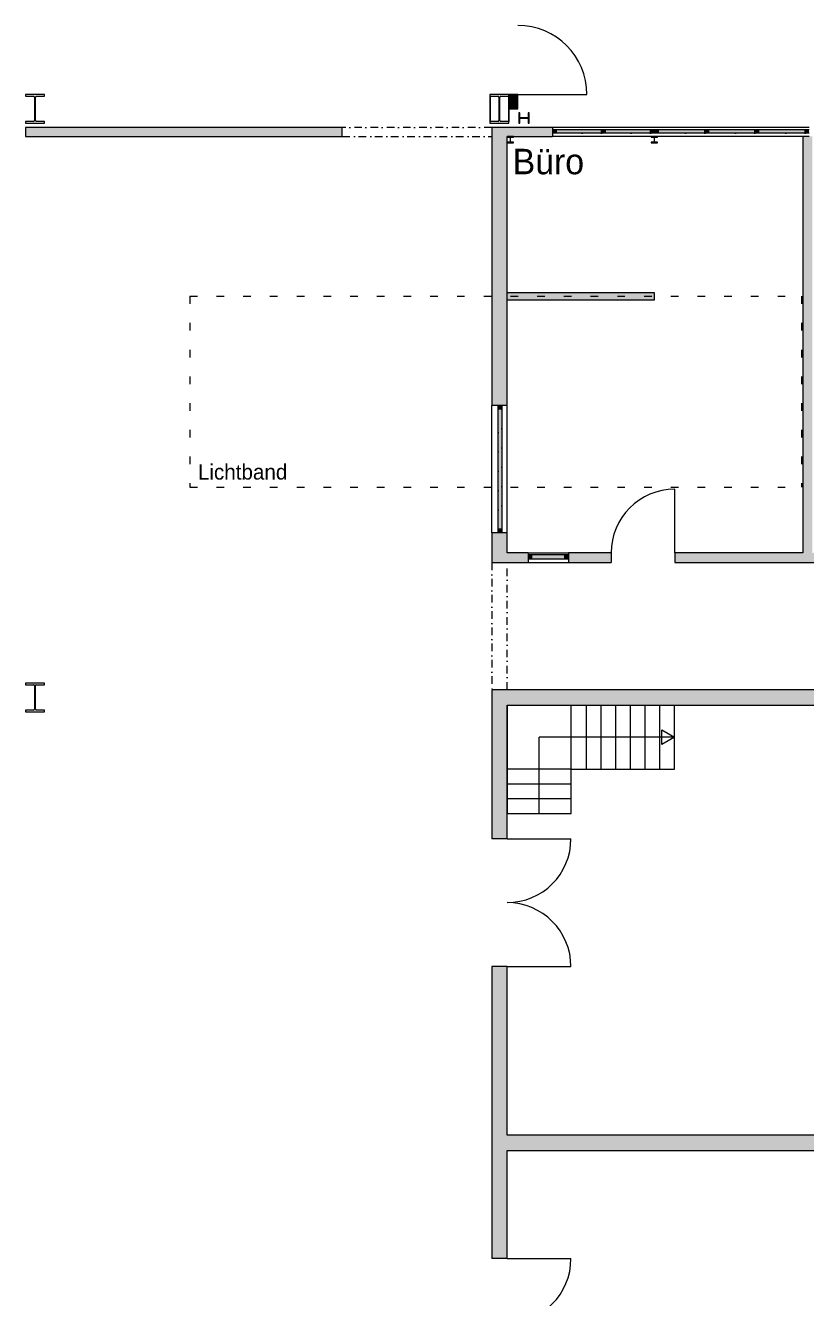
# Model space of a CAD drawing. Header units: inches. Extents: x 57357 to 155319, y 32663 to 109116.
# Drawn here: x 130497 to 142759, y 54702 to 74693 of the extents above; entities that cross this region are included whole.
import ezdxf

# ---------------------------------------------------------------- set-up
doc = ezdxf.new("R2010")
doc.units = ezdxf.units.IN
doc.header["$LTSCALE"] = 300
doc.header["$MEASUREMENT"] = 0
doc.header["$PDMODE"] = 34
doc.header["$PDSIZE"] = 5
for name, pattern in [('Punktlinie', [1.4, 0.4, -1]), ('Standardmuster', [0]), ('Strichpunktlinie', [0.85, 0.4, -0.24, 0.01, -0.2]), ('Volllinie', [0]), ('Wipeout_Contour', [1.01, 0.01, -1])]:
    doc.linetypes.add(name, pattern=pattern)
doc.layers.add('Grundebene', color=7, linetype='Continuous')
doc.styles.add('ARIAL', font='arial.ttf', dxfattribs={"height": 0.2})

# ---------------------------------------------------------------- blocks, each defined once
blk = doc.blocks.new('Color_Area-10B9')
at = {"layer": 'Grundebene', "true_color": 0xffffff, "transparency": 33554687}
blk.add_hatch(color=7, dxfattribs=at).paths.add_polyline_path([(138397, 66373), (138397, 66313), (138457, 66313), (138457, 66373)], flags=0)
at = {"layer": 'Grundebene', "color": 18, "linetype": 'Wipeout_Contour', "lineweight": 13, "true_color": 0x000000}
for p, q in [((138397, 66373), (138397, 66313)), ((138457, 66373), (138397, 66373)), ((138457, 66313), (138457, 66373)), ((138397, 66313), (138457, 66313))]:
    blk.add_line(p, q, dxfattribs=at)
blk = doc.blocks.new('Color_Area-10BF')
at = {"layer": 'Grundebene', "true_color": 0xffffff, "transparency": 33554687}
blk.add_hatch(color=7, dxfattribs=at).paths.add_polyline_path([(139032, 66313), (139032, 66373), (138972, 66373), (138972, 66313)], flags=0)
at = {"layer": 'Grundebene', "color": 18, "linetype": 'Wipeout_Contour', "lineweight": 13, "true_color": 0x000000}
for p, q in [((139032, 66373), (138972, 66373)), ((138972, 66373), (138972, 66313)), ((139032, 66313), (139032, 66373)), ((138972, 66313), (139032, 66313))]:
    blk.add_line(p, q, dxfattribs=at)
blk = doc.blocks.new('Color_Area-10C5')
at = {"layer": 'Grundebene', "true_color": 0xffffff, "transparency": 33554687}
blk.add_hatch(color=7, dxfattribs=at).paths.add_polyline_path([(138972, 66373), (138457, 66373), (138457, 66313), (138972, 66313)], flags=0)
at = {"layer": 'Grundebene', "color": 18, "linetype": 'Wipeout_Contour', "lineweight": 13, "true_color": 0x000000}
for p, q in [((138972, 66373), (138457, 66373)), ((138457, 66373), (138457, 66313)), ((138972, 66313), (138972, 66373)), ((138457, 66313), (138972, 66313))]:
    blk.add_line(p, q, dxfattribs=at)
blk = doc.blocks.new('Color_Area-1381')
at = {"layer": 'Grundebene', "true_color": 0xffffff, "transparency": 33554687}
blk.add_hatch(color=7, dxfattribs=at).paths.add_polyline_path([(137987, 66720), (137927, 66720), (137927, 66780), (137987, 66780)], flags=0)
at = {"layer": 'Grundebene', "color": 18, "linetype": 'Wipeout_Contour', "lineweight": 13, "true_color": 0x000000}
for p, q in [((137927, 66720), (137927, 66780)), ((137927, 66780), (137987, 66780)), ((137987, 66780), (137987, 66720)), ((137987, 66720), (137927, 66720))]:
    blk.add_line(p, q, dxfattribs=at)
blk = doc.blocks.new('Color_Area-1387')
at = {"layer": 'Grundebene', "true_color": 0xffffff, "transparency": 33554687}
blk.add_hatch(color=7, dxfattribs=at).paths.add_polyline_path([(137927, 68720), (137987, 68720), (137987, 68660), (137927, 68660)], flags=0)
at = {"layer": 'Grundebene', "color": 18, "linetype": 'Wipeout_Contour', "lineweight": 13, "true_color": 0x000000}
for p, q in [((137927, 68720), (137987, 68720)), ((137927, 68660), (137927, 68720)), ((137987, 68660), (137927, 68660)), ((137987, 68720), (137987, 68660))]:
    blk.add_line(p, q, dxfattribs=at)
blk = doc.blocks.new('Color_Area-138D')
at = {"layer": 'Grundebene', "true_color": 0xffffff, "transparency": 33554687}
blk.add_hatch(color=7, dxfattribs=at).paths.add_polyline_path([(137987, 68660), (137987, 66780), (137927, 66780), (137927, 68660)], flags=0)
at = {"layer": 'Grundebene', "color": 18, "linetype": 'Wipeout_Contour', "lineweight": 13, "true_color": 0x000000}
for p, q in [((137927, 66780), (137927, 68660)), ((137927, 68660), (137987, 68660)), ((137987, 68660), (137987, 66780)), ((137987, 66780), (137927, 66780))]:
    blk.add_line(p, q, dxfattribs=at)
blk = doc.blocks.new('Color_Area-1555')
at = {"layer": 'Grundebene', "true_color": 0xffffff, "transparency": 33554687}
blk.add_hatch(color=7, dxfattribs=at).paths.add_polyline_path([(142814, 73058), (142814, 72998), (142754, 72998), (142754, 73058)], flags=0)
at = {"layer": 'Grundebene', "color": 18, "linetype": 'Wipeout_Contour', "lineweight": 13, "true_color": 0x000000}
for p, q in [((142754, 72998), (142754, 73058)), ((142754, 73058), (142814, 73058)), ((142814, 72998), (142754, 72998)), ((142814, 73058), (142814, 72998))]:
    blk.add_line(p, q, dxfattribs=at)
blk = doc.blocks.new('Color_Area-155B')
at = {"layer": 'Grundebene', "true_color": 0xffffff, "transparency": 33554687}
blk.add_hatch(color=7, dxfattribs=at).paths.add_polyline_path([(140381, 72998), (140381, 73058), (140441, 73058), (140441, 72998)], flags=0)
at = {"layer": 'Grundebene', "color": 18, "linetype": 'Wipeout_Contour', "lineweight": 13, "true_color": 0x000000}
for p, q in [((140381, 72998), (140381, 73058)), ((140381, 73058), (140441, 73058)), ((140441, 72998), (140381, 72998)), ((140441, 73058), (140441, 72998))]:
    blk.add_line(p, q, dxfattribs=at)
blk = doc.blocks.new('Color_Area-1561')
at = {"layer": 'Grundebene', "true_color": 0xffffff, "transparency": 33554687}
blk.add_hatch(color=7, dxfattribs=at).paths.add_polyline_path([(142020, 73058), (142754, 73058), (142754, 72998), (142020, 72998)], flags=0)
at = {"layer": 'Grundebene', "color": 18, "linetype": 'Wipeout_Contour', "lineweight": 13, "true_color": 0x000000}
for p, q in [((142020, 73058), (142754, 73058)), ((142020, 72998), (142020, 73058)), ((142754, 72998), (142020, 72998)), ((142754, 73058), (142754, 72998))]:
    blk.add_line(p, q, dxfattribs=at)
blk = doc.blocks.new('Color_Area-1567')
at = {"layer": 'Grundebene', "true_color": 0xffffff, "transparency": 33554687}
blk.add_hatch(color=7, dxfattribs=at).paths.add_polyline_path([(141990, 73058), (142020, 73058), (142020, 72998), (141990, 72998)], flags=0)
at = {"layer": 'Grundebene', "color": 18, "linetype": 'Wipeout_Contour', "lineweight": 13, "true_color": 0x000000}
for p, q in [((141990, 73058), (142020, 73058)), ((141990, 72998), (141990, 73058)), ((142020, 72998), (141990, 72998)), ((142020, 73058), (142020, 72998))]:
    blk.add_line(p, q, dxfattribs=at)
blk = doc.blocks.new('Color_Area-156D')
at = {"layer": 'Grundebene', "true_color": 0xffffff, "transparency": 33554687}
blk.add_hatch(color=7, dxfattribs=at).paths.add_polyline_path([(141236, 73058), (141960, 73058), (141960, 72998), (141236, 72998)], flags=0)
at = {"layer": 'Grundebene', "color": 18, "linetype": 'Wipeout_Contour', "lineweight": 13, "true_color": 0x000000}
for p, q in [((141236, 73058), (141960, 73058)), ((141236, 72998), (141236, 73058)), ((141960, 72998), (141236, 72998)), ((141960, 73058), (141960, 72998))]:
    blk.add_line(p, q, dxfattribs=at)
blk = doc.blocks.new('Color_Area-1573')
at = {"layer": 'Grundebene', "true_color": 0xffffff, "transparency": 33554687}
blk.add_hatch(color=7, dxfattribs=at).paths.add_polyline_path([(141960, 73058), (141990, 73058), (141990, 72998), (141960, 72998)], flags=0)
at = {"layer": 'Grundebene', "color": 18, "linetype": 'Wipeout_Contour', "lineweight": 13, "true_color": 0x000000}
for p, q in [((141960, 73058), (141990, 73058)), ((141960, 72998), (141960, 73058)), ((141990, 72998), (141960, 72998)), ((141990, 73058), (141990, 72998))]:
    blk.add_line(p, q, dxfattribs=at)
blk = doc.blocks.new('Color_Area-1579')
at = {"layer": 'Grundebene', "true_color": 0xffffff, "transparency": 33554687}
blk.add_hatch(color=7, dxfattribs=at).paths.add_polyline_path([(141206, 73058), (141236, 73058), (141236, 72998), (141206, 72998)], flags=0)
at = {"layer": 'Grundebene', "color": 18, "linetype": 'Wipeout_Contour', "lineweight": 13, "true_color": 0x000000}
for p, q in [((141206, 73058), (141236, 73058)), ((141206, 72998), (141206, 73058)), ((141236, 72998), (141206, 72998)), ((141236, 73058), (141236, 72998))]:
    blk.add_line(p, q, dxfattribs=at)
blk = doc.blocks.new('Color_Area-157F')
at = {"layer": 'Grundebene', "true_color": 0xffffff, "transparency": 33554687}
blk.add_hatch(color=7, dxfattribs=at).paths.add_polyline_path([(140441, 73058), (141176, 73058), (141176, 72998), (140441, 72998)], flags=0)
at = {"layer": 'Grundebene', "color": 18, "linetype": 'Wipeout_Contour', "lineweight": 13, "true_color": 0x000000}
for p, q in [((140441, 73058), (141176, 73058)), ((140441, 72998), (140441, 73058)), ((141176, 72998), (140441, 72998)), ((141176, 73058), (141176, 72998))]:
    blk.add_line(p, q, dxfattribs=at)
blk = doc.blocks.new('Color_Area-1585')
at = {"layer": 'Grundebene', "true_color": 0xffffff, "transparency": 33554687}
blk.add_hatch(color=7, dxfattribs=at).paths.add_polyline_path([(141176, 73058), (141206, 73058), (141206, 72998), (141176, 72998)], flags=0)
at = {"layer": 'Grundebene', "color": 18, "linetype": 'Wipeout_Contour', "lineweight": 13, "true_color": 0x000000}
for p, q in [((141176, 73058), (141206, 73058)), ((141176, 72998), (141176, 73058)), ((141206, 72998), (141176, 72998)), ((141206, 73058), (141206, 72998))]:
    blk.add_line(p, q, dxfattribs=at)
blk = doc.blocks.new('Color_Area-15AB')
at = {"layer": 'Grundebene', "true_color": 0xffffff, "transparency": 33554687}
blk.add_hatch(color=7, dxfattribs=at).paths.add_polyline_path([(140381, 73058), (140381, 72998), (140321, 72998), (140321, 73058)], flags=0)
at = {"layer": 'Grundebene', "color": 18, "linetype": 'Wipeout_Contour', "lineweight": 13, "true_color": 0x000000}
for p, q in [((140321, 72998), (140321, 73058)), ((140321, 73058), (140381, 73058)), ((140381, 72998), (140321, 72998)), ((140381, 73058), (140381, 72998))]:
    blk.add_line(p, q, dxfattribs=at)
blk = doc.blocks.new('Color_Area-15B1')
at = {"layer": 'Grundebene', "true_color": 0xffffff, "transparency": 33554687}
blk.add_hatch(color=7, dxfattribs=at).paths.add_polyline_path([(138781, 72998), (138781, 73058), (138841, 73058), (138841, 72998)], flags=0)
at = {"layer": 'Grundebene', "color": 18, "linetype": 'Wipeout_Contour', "lineweight": 13, "true_color": 0x000000}
for p, q in [((138781, 72998), (138781, 73058)), ((138781, 73058), (138841, 73058)), ((138841, 72998), (138781, 72998)), ((138841, 73058), (138841, 72998))]:
    blk.add_line(p, q, dxfattribs=at)
blk = doc.blocks.new('Color_Area-15B7')
at = {"layer": 'Grundebene', "true_color": 0xffffff, "transparency": 33554687}
blk.add_hatch(color=7, dxfattribs=at).paths.add_polyline_path([(139611, 73058), (140321, 73058), (140321, 72998), (139611, 72998)], flags=0)
at = {"layer": 'Grundebene', "color": 18, "linetype": 'Wipeout_Contour', "lineweight": 13, "true_color": 0x000000}
for p, q in [((139611, 73058), (140321, 73058)), ((139611, 72998), (139611, 73058)), ((140321, 72998), (139611, 72998)), ((140321, 73058), (140321, 72998))]:
    blk.add_line(p, q, dxfattribs=at)
blk = doc.blocks.new('Color_Area-15BD')
at = {"layer": 'Grundebene', "true_color": 0xffffff, "transparency": 33554687}
blk.add_hatch(color=7, dxfattribs=at).paths.add_polyline_path([(139581, 73058), (139611, 73058), (139611, 72998), (139581, 72998)], flags=0)
at = {"layer": 'Grundebene', "color": 18, "linetype": 'Wipeout_Contour', "lineweight": 13, "true_color": 0x000000}
for p, q in [((139581, 73058), (139611, 73058)), ((139581, 72998), (139581, 73058)), ((139611, 72998), (139581, 72998)), ((139611, 73058), (139611, 72998))]:
    blk.add_line(p, q, dxfattribs=at)
blk = doc.blocks.new('Color_Area-15C3')
at = {"layer": 'Grundebene', "true_color": 0xffffff, "transparency": 33554687}
blk.add_hatch(color=7, dxfattribs=at).paths.add_polyline_path([(138841, 73058), (139551, 73058), (139551, 72998), (138841, 72998)], flags=0)
at = {"layer": 'Grundebene', "color": 18, "linetype": 'Wipeout_Contour', "lineweight": 13, "true_color": 0x000000}
for p, q in [((138841, 73058), (139551, 73058)), ((138841, 72998), (138841, 73058)), ((139551, 72998), (138841, 72998)), ((139551, 73058), (139551, 72998))]:
    blk.add_line(p, q, dxfattribs=at)
blk = doc.blocks.new('Color_Area-15C9')
at = {"layer": 'Grundebene', "true_color": 0xffffff, "transparency": 33554687}
blk.add_hatch(color=7, dxfattribs=at).paths.add_polyline_path([(139551, 73058), (139581, 73058), (139581, 72998), (139551, 72998)], flags=0)
at = {"layer": 'Grundebene', "color": 18, "linetype": 'Wipeout_Contour', "lineweight": 13, "true_color": 0x000000}
for p, q in [((139551, 73058), (139581, 73058)), ((139551, 72998), (139551, 73058)), ((139581, 72998), (139551, 72998)), ((139581, 73058), (139581, 72998))]:
    blk.add_line(p, q, dxfattribs=at)
blk = doc.blocks.new('Color_Area-23E4')
at = {"layer": 'Grundebene', "true_color": 0x000000, "transparency": 33554687}
blk.add_hatch(color=18, dxfattribs=at).paths.add_polyline_path([(138067, 70497), (140381, 70497), (140381, 70377), (138067, 70377)], flags=0)
at = {"layer": 'Grundebene', "color": 18, "linetype": 'Continuous', "lineweight": 13, "true_color": 0x000000}
blk.add_lwpolyline([(138067, 70497), (140381, 70497), (140381, 70377), (138067, 70377), (138067, 70497)], dxfattribs=at)

msp = doc.modelspace()

# ---------------------------------------------------------------- hatches: boundary and pattern name
at = {"layer": 'Grundebene', "true_color": 0x000000, "transparency": 33554687}
for points in [[(138097, 73383), (138097, 73608), (138237, 73608), (138237, 73383)], [(135477, 72948), (130497, 72948), (130497, 73088), (135477, 73088)], [(138067, 68720), (138067, 72948), (137827, 73088), (137827, 68720)], [(138067, 72948), (137827, 73088), (138781, 73088), (138781, 72948)], [(142714, 66403), (142714, 72948), (142864, 72948), (142864, 66403)], [(137827, 66253), (137827, 66720), (138067, 66720), (138067, 66403)], [(137827, 66253), (138067, 66403), (138397, 66403), (138397, 66253)], [(139702, 66253), (139032, 66253), (139032, 66403), (139702, 66403)], [(140702, 66403), (144152, 66403), (144152, 66253), (140702, 66253)], [(138067, 64013), (137827, 64253), (150976, 64253), (150976, 64013)], [(138067, 61913), (138067, 64013), (137827, 64253), (137827, 61913)], [(137827, 55313), (137827, 59903), (138067, 59903), (138067, 55313)], [(138067, 57013), (138067, 57253), (144517, 57253), (144517, 57013)]]:
    msp.add_hatch(color=18, dxfattribs=at).paths.add_polyline_path(points, flags=0)

# ---------------------------------------------------------------- linework, layer by layer
at = {"layer": 'Grundebene', "color": 18, "linetype": 'Continuous', "lineweight": 13, "true_color": 0x000000}
for p, q in [((130797, 73608), (130497, 73608)), ((130497, 73608), (130497, 73582)), ((130497, 73582), (130626, 73582)), ((130640, 73568), (130640, 73198)), ((130654, 73198), (130654, 73568)), ((130668, 73582), (130797, 73582)), ((130797, 73582), (130797, 73608)), ((138097, 73608), (137797, 73608)), ((137797, 73608), (137797, 73582)), ((137797, 73582), (137926, 73582)), ((137797, 73582), (137797, 73184)), ((137802, 73582), (137802, 73184)), ((137940, 73568), (137940, 73198)), ((137954, 73198), (137954, 73568)), ((137968, 73582), (138097, 73582)), ((138092, 73582), (138092, 73184)), ((138187, 73608), (138097, 73608)), ((138097, 73608), (138097, 73383)), ((138097, 73582), (138097, 73608)), ((138097, 73582), (138097, 73184)), ((138237, 73608), (138187, 73608)), ((138237, 73608), (138187, 73608)), ((138237, 73383), (138237, 73608)), ((138237, 73608), (139322, 73608)), ((138097, 73383), (138237, 73383)), ((130626, 73184), (130497, 73184)), ((130497, 73184), (130497, 73158)), ((130797, 73184), (130668, 73184)), ((130797, 73158), (130797, 73184)), ((137926, 73184), (137797, 73184)), ((137797, 73184), (137797, 73158)), ((138097, 73184), (137968, 73184)), ((138097, 73158), (138097, 73184)), ((138266, 73318), (138253, 73318)), ((138253, 73318), (138253, 73158)), ((138266, 73250), (138266, 73318)), ((138266, 73158), (138266, 73226)), ((138392, 73242), (138274, 73242)), ((138274, 73234), (138392, 73234)), ((138413, 73318), (138400, 73318)), ((138400, 73318), (138400, 73250)), ((138400, 73226), (138400, 73158)), ((138413, 73158), (138413, 73318)), ((130497, 73158), (130797, 73158)), ((135477, 73088), (130497, 73088)), ((130497, 73088), (130497, 72948)), ((135477, 72948), (135477, 73088)), ((137797, 73158), (138097, 73158)), ((137827, 73088), (137827, 68720)), ((138781, 73088), (137827, 73088)), ((138253, 73158), (138266, 73158)), ((138400, 73158), (138413, 73158)), ((138781, 73088), (138781, 73058)), ((140381, 73088), (138781, 73088)), ((138781, 73058), (138781, 72998)), ((138781, 73058), (138841, 73058)), ((138781, 73058), (138781, 72998)), ((138781, 72998), (138781, 72948)), ((138841, 72998), (138781, 72998)), ((138841, 73058), (138841, 72998)), ((138841, 73058), (139551, 73058)), ((139551, 72998), (138841, 72998)), ((139551, 72998), (139551, 73058)), ((139551, 73058), (139581, 73058)), ((139581, 72998), (139551, 72998)), ((139581, 72998), (139581, 73058)), ((139581, 73058), (139611, 73058)), ((139581, 73058), (139581, 72998)), ((139611, 72998), (139581, 72998)), ((139611, 73058), (140321, 73058)), ((139611, 73058), (139611, 72998)), ((140321, 72998), (139611, 72998)), ((140321, 72998), (140321, 73058)), ((140321, 73058), (140381, 73058)), ((140381, 72998), (140321, 72998)), ((142814, 73088), (140381, 73088)), ((140381, 73058), (140441, 73058)), ((140381, 73058), (140381, 72998)), ((140381, 73058), (140381, 72998)), ((140441, 72998), (140381, 72998)), ((140441, 73058), (140441, 72998)), ((140441, 73058), (141176, 73058)), ((141176, 72998), (140441, 72998)), ((141176, 72998), (141176, 73058)), ((141176, 73058), (141206, 73058)), ((141206, 72998), (141176, 72998)), ((141206, 72998), (141206, 73058)), ((141206, 73058), (141236, 73058)), ((141206, 73058), (141206, 72998)), ((141236, 72998), (141206, 72998)), ((141236, 73058), (141960, 73058)), ((141236, 73058), (141236, 72998)), ((141960, 72998), (141236, 72998)), ((141960, 72998), (141960, 73058)), ((141960, 73058), (141990, 73058)), ((141990, 72998), (141960, 72998)), ((141990, 72998), (141990, 73058)), ((141990, 73058), (142020, 73058)), ((141990, 73058), (141990, 72998)), ((142020, 72998), (141990, 72998)), ((142020, 73058), (142754, 73058)), ((142020, 73058), (142020, 72998)), ((142754, 72998), (142020, 72998)), ((142754, 72998), (142754, 73058)), ((142754, 73058), (142814, 73058)), ((142814, 72998), (142754, 72998)), ((130497, 72948), (135477, 72948)), ((138067, 68720), (138067, 72948)), ((138067, 72948), (138781, 72948)), ((138167, 72948), (138067, 72948)), ((138067, 72948), (138067, 72938)), ((138067, 72938), (138108, 72938)), ((138108, 72858), (138067, 72858)), ((138067, 72858), (138067, 72848)), ((138067, 72848), (138167, 72848)), ((138114, 72932), (138114, 72864)), ((138120, 72864), (138120, 72932)), ((138126, 72938), (138167, 72938)), ((138167, 72858), (138126, 72858)), ((138167, 72938), (138167, 72948)), ((138167, 72848), (138167, 72858)), ((140381, 72948), (138781, 72948)), ((140431, 72948), (140331, 72948)), ((140331, 72948), (140331, 72938)), ((140331, 72938), (140372, 72938)), ((140372, 72858), (140331, 72858)), ((140331, 72858), (140331, 72848)), ((140331, 72848), (140431, 72848)), ((140378, 72932), (140378, 72864)), ((142814, 72948), (140381, 72948)), ((140384, 72864), (140384, 72932)), ((140390, 72938), (140431, 72938)), ((140431, 72858), (140390, 72858)), ((140431, 72938), (140431, 72948)), ((140431, 72848), (140431, 72858)), ((142714, 72948), (142714, 66403)), ((137927, 68720), (137827, 68720)), ((137827, 66720), (137827, 68720)), ((137987, 68720), (137927, 68720)), ((137927, 68660), (137927, 68720)), ((137987, 68720), (137927, 68720)), ((137987, 68660), (137927, 68660)), ((137927, 66780), (137927, 68660)), ((138067, 68720), (137987, 68720)), ((137987, 68720), (137987, 68660)), ((137987, 68660), (137987, 66780)), ((138067, 66720), (138067, 68720)), ((140702, 66403), (140702, 67403)), ((137927, 66720), (137927, 66780)), ((137927, 66780), (137987, 66780)), ((137987, 66780), (137987, 66720)), ((137927, 66720), (137827, 66720)), ((137827, 66720), (137827, 66253)), ((137987, 66720), (137927, 66720)), ((137987, 66720), (137927, 66720)), ((138067, 66720), (137987, 66720)), ((138067, 66403), (138067, 66720)), ((138397, 66403), (138067, 66403)), ((138397, 66403), (138397, 66373)), ((138397, 66403), (139032, 66403)), ((138397, 66373), (138397, 66313)), ((138457, 66373), (138397, 66373)), ((138397, 66373), (138397, 66313)), ((138457, 66313), (138457, 66373)), ((138972, 66373), (138457, 66373)), ((139032, 66373), (138972, 66373)), ((138972, 66373), (138972, 66313)), ((139032, 66403), (139032, 66373)), ((139702, 66403), (139032, 66403)), ((139032, 66373), (139032, 66313)), ((139032, 66373), (139032, 66313)), ((139702, 66403), (139702, 66353)), ((139702, 66403), (139702, 66353)), ((140702, 66403), (140702, 66353)), ((142714, 66403), (140702, 66403)), ((140702, 66403), (140702, 66353)), ((137827, 66253), (138397, 66253)), ((138397, 66313), (138397, 66253)), ((138397, 66313), (138457, 66313)), ((138397, 66253), (139032, 66253)), ((138457, 66313), (138972, 66313)), ((138972, 66313), (139032, 66313)), ((139032, 66313), (139032, 66253)), ((139032, 66253), (139702, 66253)), ((139702, 66353), (139702, 66253)), ((140702, 66353), (140702, 66253)), ((140702, 66253), (144152, 66253)), ((130797, 64358), (130497, 64358)), ((130497, 64358), (130497, 64332)), ((130497, 64332), (130626, 64332)), ((130640, 64318), (130640, 63948)), ((130654, 63948), (130654, 64318)), ((130668, 64332), (130797, 64332)), ((130797, 64332), (130797, 64358)), ((147592, 64253), (137827, 64253)), ((137827, 64253), (137827, 61913)), ((138067, 64013), (150976, 64013)), ((138067, 61913), (138067, 64013)), ((138067, 64013), (140698, 64013)), ((130626, 63934), (130497, 63934)), ((130497, 63934), (130497, 63908)), ((130497, 63908), (130797, 63908)), ((130797, 63934), (130668, 63934)), ((130797, 63908), (130797, 63934)), ((140698, 63508), (138572, 63508)), ((138017, 61913), (137827, 61913)), ((138067, 61913), (138017, 61913)), ((138067, 61913), (138017, 61913)), ((138067, 61913), (139072, 61913)), ((138017, 59903), (137827, 59903)), ((137827, 59903), (137827, 55313)), ((138067, 59903), (138017, 59903)), ((138067, 59903), (138017, 59903)), ((138067, 57253), (138067, 59903)), ((138067, 59903), (139072, 59903)), ((144517, 57253), (138067, 57253)), ((138067, 57013), (144517, 57013)), ((138067, 55313), (138067, 57013)), ((138017, 55313), (137827, 55313)), ((138067, 55313), (138017, 55313)), ((138067, 55313), (138017, 55313)), ((138067, 55313), (139072, 55313))]:
    msp.add_line(p, q, dxfattribs=at)
at = {"layer": 'Grundebene', "color": 18, "linetype": 'Strichpunktlinie', "lineweight": 13, "true_color": 0x000000}
for p, q in [((137827, 73088), (135477, 73088)), ((135477, 72948), (137827, 72948)), ((137827, 66253), (137827, 64253)), ((138067, 64253), (138067, 66253))]:
    msp.add_line(p, q, dxfattribs=at)
at = {"layer": 'Grundebene', "color": 18, "linetype": 'Punktlinie', "lineweight": 13, "true_color": 0x000000}
for p, q in [((133081, 70437), (133081, 67437)), ((133081, 70437), (142695, 70437)), ((142695, 70437), (142695, 67437)), ((133081, 67437), (142695, 67437))]:
    msp.add_line(p, q, dxfattribs=at)
at = {"layer": 'Grundebene', "color": 18, "linetype": 'Volllinie', "lineweight": 13, "true_color": 0x000000}
for p, q in [((138067, 64013), (138067, 62308)), ((139077, 62308), (139077, 64013)), ((139309, 64013), (139309, 63003)), ((139540, 64013), (139540, 63003)), ((139772, 64013), (139772, 63003)), ((140003, 64013), (140003, 63003)), ((140235, 64013), (140235, 63003)), ((140466, 64013), (140466, 63003)), ((140698, 63003), (140698, 64013)), ((138572, 62308), (138572, 63508)), ((139077, 63003), (138067, 63003)), ((139077, 63003), (140698, 63003)), ((139077, 62771), (138067, 62771)), ((139077, 62540), (138067, 62540)), ((138067, 62308), (139077, 62308))]:
    msp.add_line(p, q, dxfattribs=at)
at = {"layer": 'Grundebene', "color": 18, "linetype": 'Standardmuster', "lineweight": 13, "true_color": 0x000000}
for p, q in [((140498, 63392), (140498, 63623)), ((140498, 63623), (140698, 63508)), ((140698, 63508), (140498, 63392))]:
    msp.add_line(p, q, dxfattribs=at)
at = {"layer": 'Grundebene', "color": 18, "linetype": 'Wipeout_Contour', "lineweight": 13, "true_color": 0x000000}
for points in [[(138781, 73058), (138841, 73058), (138841, 72998), (138781, 72998), (138781, 73058)], [(139551, 73058), (139551, 72998), (138841, 72998), (138841, 73058), (139551, 73058)], [(139581, 73058), (139581, 72998), (139551, 72998), (139551, 73058), (139581, 73058)], [(139611, 73058), (139611, 72998), (139581, 72998), (139581, 73058), (139611, 73058)], [(140321, 73058), (140321, 72998), (139611, 72998), (139611, 73058), (140321, 73058)], [(140381, 72998), (140321, 72998), (140321, 73058), (140381, 73058), (140381, 72998)], [(140381, 73058), (140441, 73058), (140441, 72998), (140381, 72998), (140381, 73058)], [(141176, 73058), (141176, 72998), (140441, 72998), (140441, 73058), (141176, 73058)], [(141206, 73058), (141206, 72998), (141176, 72998), (141176, 73058), (141206, 73058)], [(141236, 73058), (141236, 72998), (141206, 72998), (141206, 73058), (141236, 73058)], [(141960, 73058), (141960, 72998), (141236, 72998), (141236, 73058), (141960, 73058)], [(141990, 73058), (141990, 72998), (141960, 72998), (141960, 73058), (141990, 73058)], [(142020, 73058), (142020, 72998), (141990, 72998), (141990, 73058), (142020, 73058)], [(142754, 73058), (142754, 72998), (142020, 72998), (142020, 73058), (142754, 73058)], [(142814, 72998), (142754, 72998), (142754, 73058), (142814, 73058), (142814, 72998)], [(137987, 68720), (137987, 68660), (137927, 68660), (137927, 68720), (137987, 68720)], [(137987, 66780), (137927, 66780), (137927, 68660), (137987, 68660), (137987, 66780)], [(137927, 66720), (137927, 66780), (137987, 66780), (137987, 66720), (137927, 66720)], [(138397, 66313), (138457, 66313), (138457, 66373), (138397, 66373), (138397, 66313)], [(138457, 66373), (138457, 66313), (138972, 66313), (138972, 66373), (138457, 66373)], [(139032, 66373), (138972, 66373), (138972, 66313), (139032, 66313), (139032, 66373)]]:
    msp.add_lwpolyline(points, dxfattribs=at)
at = {"layer": 'Grundebene', "color": 18, "linetype": 'Continuous', "lineweight": 13, "true_color": 0x000000}
for centre, radius, start, end in [((138237, 73608), 1085, 0, 90), ((130626, 73568), 14, 360, 90), ((130668, 73568), 14, 90, 180), ((137926, 73568), 14, 360, 90), ((137968, 73568), 14, 90, 180), ((130626, 73198), 14, 270, 360), ((130668, 73198), 14, 180, 270), ((137926, 73198), 14, 270, 360), ((137968, 73198), 14, 180, 270), ((138274, 73250), 8, 180, 270), ((138274, 73226), 8, 90, 180), ((138392, 73250), 8, 270, 360), ((138392, 73226), 8, 0, 90), ((138108, 72932), 6, 360, 90), ((138108, 72864), 6, 270, 0), ((138126, 72932), 6, 90, 180), ((138126, 72864), 6, 180, 270), ((140372, 72932), 6, 360, 90), ((140372, 72864), 6, 270, 0), ((140390, 72932), 6, 90, 180), ((140390, 72864), 6, 180, 270), ((140702, 66403), 1000, 90, 180), ((130626, 64318), 14, 360, 90), ((130668, 64318), 14, 90, 180), ((130626, 63948), 14, 270, 360), ((130668, 63948), 14, 180, 270), ((138067, 61913), 1005, 270, 360), ((138067, 59903), 1005, 360, 90), ((138067, 55313), 1005, 270, 0)]:
    msp.add_arc(centre, radius, start, end, dxfattribs=at)
at = {"layer": 'Grundebene', "color": 18, "linetype": 'Standardmuster', "lineweight": 13, "true_color": 0x000000}
msp.add_point((138572, 62308), dxfattribs=at)

# ---------------------------------------------------------------- block references
at = {"layer": 'Grundebene'}
for name in ['Color_Area-15B1', 'Color_Area-15C3', 'Color_Area-15C9', 'Color_Area-15BD', 'Color_Area-15B7', 'Color_Area-15AB', 'Color_Area-155B', 'Color_Area-157F', 'Color_Area-1585', 'Color_Area-1579', 'Color_Area-156D', 'Color_Area-1573', 'Color_Area-1567', 'Color_Area-1561', 'Color_Area-1555', 'Color_Area-23E4', 'Color_Area-1387', 'Color_Area-138D', 'Color_Area-1381', 'Color_Area-10B9', 'Color_Area-10C5', 'Color_Area-10BF']:
    msp.add_blockref(name, (0, 0), dxfattribs=at)

# ---------------------------------------------------------------- texts
at = {"layer": 'Grundebene', "color": 18, "lineweight": 18, "true_color": 0x000000, "style": 'ARIAL'}
for s, height, width, p in [('Büro', 400, 0.950337, (138156, 72354)), ('Lichtband', 240, 0.966786, (133208, 67556))]:
    msp.add_text(s, height=height, dxfattribs=dict(at, width=width)).set_placement(p)

doc.saveas('drawing.dxf')
